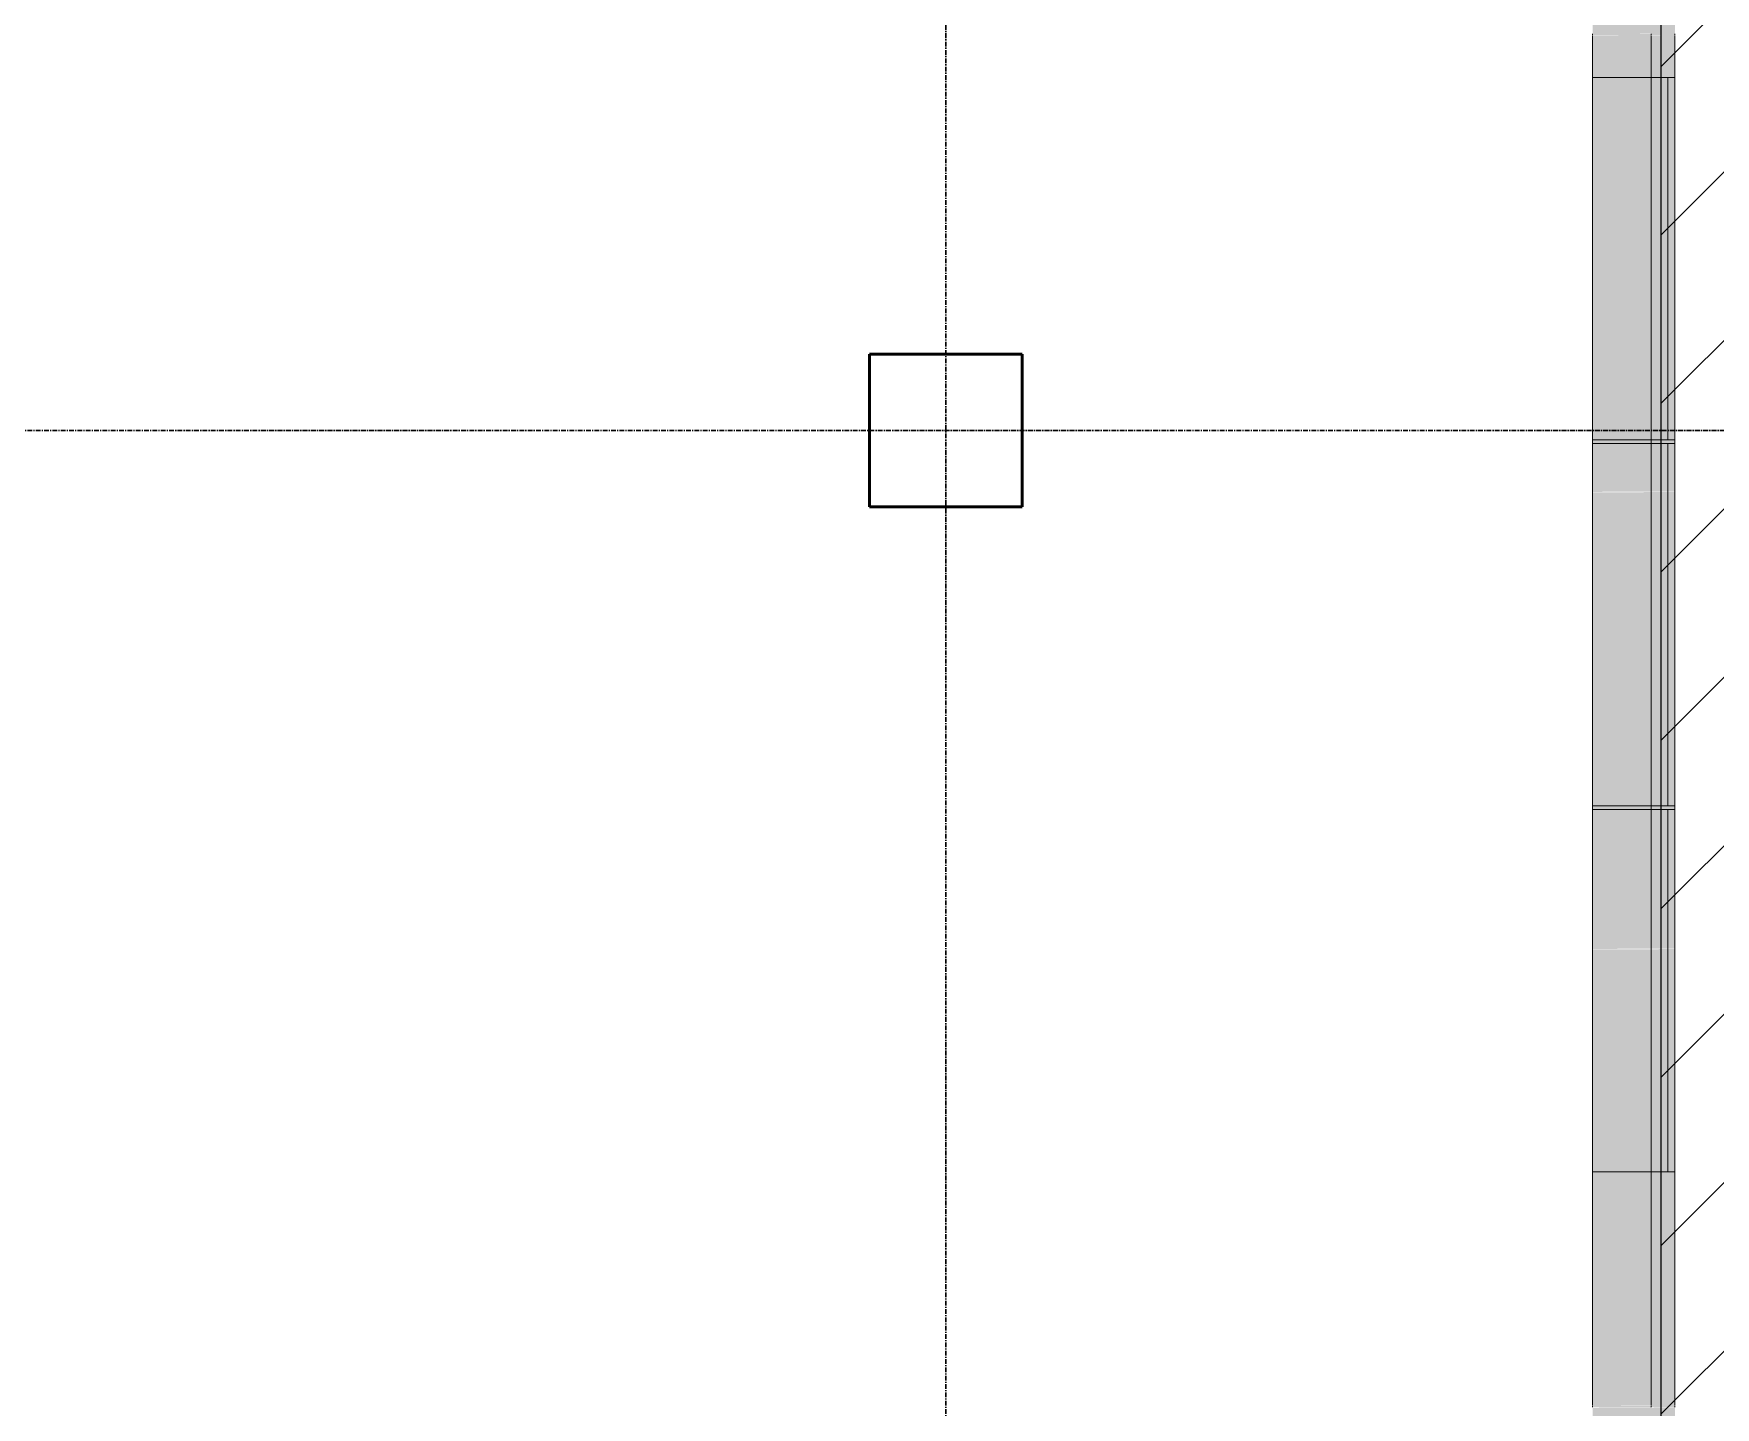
# Model space of a CAD drawing. Header units: inches. Extents: x -4126 to -1814, y 9773 to 12338.
# Drawn here: x -2269.1 to -2092.6, y 10064.7 to 10208.8 of the extents above; entities that cross this region are included whole.
import ezdxf

# ---------------------------------------------------------------- set-up
doc = ezdxf.new("R2010")
doc.units = ezdxf.units.IN
doc.header["$MEASUREMENT"] = 0
doc.linetypes.add('Grid Line 1_2_', pattern=[0.875, 0.5, -0.125, 0.125, -0.125])
for name, color, linetype, lineweight in [('A-WALL', 113, 'Continuous', 13), ('S-COLS', 52, 'Continuous', 9), ('S-GRID', 1, 'Continuous', 9)]:
    doc.layers.add(name, color=color, linetype=linetype, lineweight=lineweight)
doc.layers.add('LOAD_HATCH', color=8, linetype='Continuous')

# ---------------------------------------------------------------- blocks, each defined once
blk = doc.blocks.new('CTR - 1st Phase - Shell_rvt-1-FRAMING PLAN - 1ST FLOOR')
at = {"layer": 'A-WALL', "lineweight": 5, "transparency": 33554585}
h = blk.add_hatch(color=13, dxfattribs=at)
h.paths.add_polyline_path([(-2099.32, 10018.05), (-2099.32, 10063.45), (-2105.45, 10063.45), (-2105.45, 10018.05)], flags=0)
h.paths.add_polyline_path([(-2105.45, 10063.84), (-2099.32, 10063.84), (-2099.32, 10064.27), (-2105.45, 10064.27)], flags=0)
h.paths.add_polyline_path([(-2105.45, 10065.22), (-2099.32, 10065.22), (-2099.32, 10065.65), (-2105.45, 10065.65)], flags=0)
h.paths.add_polyline_path([(-2105.45, 10066.05), (-2099.32, 10066.05), (-2099.32, 10089.39), (-2105.45, 10089.39)], flags=0)
h.paths.add_polyline_path([(-2105.45, 10127.41), (-2099.32, 10127.41), (-2099.32, 10127.79), (-2105.45, 10127.79)], flags=0)
h.paths.add_polyline_path([(-2105.45, 10165.81), (-2099.32, 10165.81), (-2099.32, 10166.19), (-2105.45, 10166.19)], flags=0)
h.paths.add_polyline_path([(-2099.32, 10204.21), (-2099.32, 10207.45), (-2105.45, 10207.45), (-2105.45, 10204.21)], flags=0)
h.paths.add_polyline_path([(-2105.45, 10207.84), (-2099.32, 10207.84), (-2099.32, 10208.27), (-2105.45, 10208.27)], flags=0)
h.paths.add_polyline_path([(-2105.45, 10209.22), (-2099.32, 10209.22), (-2099.32, 10209.65), (-2105.45, 10209.65)], flags=0)
h.paths.add_polyline_path([(-2105.45, 10210.05), (-2099.32, 10210.05), (-2099.32, 10255.45), (-2105.45, 10255.45), (-2105.45, 10222.87)], flags=0)
h.paths.add_polyline_path([(-2105.45, 10255.84), (-2099.32, 10255.84), (-2099.32, 10256.27), (-2105.45, 10256.27)], flags=0)
h.paths.add_polyline_path([(-2099.32, 10257.22), (-2099.32, 10257.65), (-2105.45, 10257.65), (-2105.45, 10257.22)], flags=0)
h.paths.add_polyline_path([(-2105.45, 10258.05), (-2099.32, 10258.05), (-2099.32, 10261.71), (-2105.45, 10261.71)], flags=0)
h.paths.add_polyline_path([(-2099.32, 10289.59), (-2099.32, 10303.45), (-2105.45, 10303.45), (-2105.45, 10289.59)], flags=0)
h.paths.add_polyline_path([(-2105.45, 10303.84), (-2099.32, 10303.84), (-2099.32, 10304.27), (-2105.45, 10304.27)], flags=0)
h.paths.add_polyline_path([(-2105.45, 10305.22), (-2099.32, 10305.22), (-2099.32, 10305.65), (-2105.45, 10305.65)], flags=0)
h.paths.add_polyline_path([(-2105.45, 10306.05), (-2099.32, 10306.05), (-2099.32, 10319.79), (-2105.45, 10319.79)], flags=0)
h.paths.add_polyline_path([(-2105.45, 10357.81), (-2099.32, 10357.81), (-2099.32, 10358.19), (-2105.45, 10358.19)], flags=0)
h.paths.add_polyline_path([(-2105.45, 10396.21), (-2099.32, 10396.21), (-2099.32, 10399.45), (-2105.45, 10399.45)], flags=0)
h.paths.add_polyline_path([(-2099.32, 10399.84), (-2099.32, 10400.27), (-2105.45, 10400.27), (-2105.45, 10399.84)], flags=0)
h.paths.add_polyline_path([(-2105.45, 10401.22), (-2099.32, 10401.22), (-2099.32, 10401.65), (-2105.45, 10401.65)], flags=0)
h.paths.add_polyline_path([(-2099.32, 10402.05), (-2099.32, 10447.45), (-2105.45, 10447.45), (-2105.45, 10402.05)], flags=0)
h.paths.add_polyline_path([(-2099.32, 10447.84), (-2099.32, 10448.27), (-2105.45, 10448.27), (-2105.45, 10447.84)], flags=0)
h.paths.add_polyline_path([(-2099.32, 10449.22), (-2099.32, 10449.65), (-2105.45, 10449.65), (-2105.45, 10449.22)], flags=0)
h.paths.add_polyline_path([(-2105.45, 10450.05), (-2099.32, 10450.05), (-2099.32, 10473.39), (-2105.45, 10473.39), (-2105.45, 10467.19)], flags=0)
h.paths.add_polyline_path([(-2099.32, 10511.41), (-2099.32, 10542.99), (-2105.45, 10542.99), (-2105.45, 10511.41)], flags=0)
h.paths.add_polyline_path([(-2099.32, 10570.86), (-2099.32, 10591.45), (-2105.45, 10591.45), (-2105.45, 10570.86)], flags=0)
h.paths.add_polyline_path([(-2099.32, 10591.84), (-2099.32, 10592.27), (-2105.45, 10592.27), (-2105.45, 10591.84)], flags=0)
h.paths.add_polyline_path([(-2099.32, 10593.22), (-2099.32, 10593.65), (-2105.45, 10593.65), (-2105.45, 10593.22)], flags=0)
h.paths.add_polyline_path([(-2105.45, 10594.05), (-2099.32, 10594.05), (-2099.32, 10626.99), (-2105.45, 10626.99)], flags=0)
h.paths.add_polyline_path([(-2105.45, 10665.01), (-2099.32, 10665.01), (-2099.32, 10665.39), (-2105.45, 10665.39)], flags=0)
h.paths.add_polyline_path([(-2105.45, 10703.41), (-2099.32, 10703.41), (-2099.32, 10735.45), (-2105.45, 10735.45)], flags=0)
h.paths.add_polyline_path([(-2105.45, 10735.84), (-2099.32, 10735.84), (-2099.32, 10736.27), (-2105.45, 10736.27)], flags=0)
h.paths.add_polyline_path([(-2105.45, 10737.22), (-2099.32, 10737.22), (-2099.32, 10737.65), (-2105.45, 10737.65)], flags=0)
h.paths.add_polyline_path([(-2099.32, 10738.05), (-2099.32, 10742.19), (-2105.45, 10742.19), (-2105.45, 10738.05)], flags=0)
h.paths.add_polyline_path([(-2105.45, 10780.21), (-2099.32, 10780.21), (-2099.32, 10783.45), (-2105.45, 10783.45)], flags=0)
h.paths.add_polyline_path([(-2099.32, 10783.84), (-2099.32, 10784.27), (-2105.45, 10784.27), (-2105.45, 10783.84)], flags=0)
h.paths.add_polyline_path([(-2105.45, 10785.22), (-2099.32, 10785.22), (-2099.32, 10785.65), (-2105.45, 10785.65)], flags=0)
h.paths.add_polyline_path([(-2105.45, 10786.05), (-2099.32, 10786.05), (-2099.32, 10813.86), (-2105.45, 10813.86)], flags=0)
h = blk.add_hatch(color=13, dxfattribs=at)
h.paths.add_polyline_path([(-2099.32, 10018.05), (-2096.82, 10018.05), (-2096.82, 10063.45), (-2099.32, 10063.45), (-2099.32, 10047.19)], flags=0)
h.paths.add_polyline_path([(-2099.32, 10063.84), (-2096.82, 10063.84), (-2096.82, 10064.27), (-2099.32, 10064.27)], flags=0)
h.paths.add_polyline_path([(-2096.82, 10065.22), (-2096.82, 10065.65), (-2099.32, 10065.65), (-2099.32, 10065.22)], flags=0)
h.paths.add_polyline_path([(-2096.82, 10066.05), (-2096.82, 10089.39), (-2099.32, 10089.39), (-2099.32, 10066.05)], flags=0)
h.paths.add_polyline_path([(-2099.32, 10127.41), (-2096.82, 10127.41), (-2096.82, 10127.79), (-2099.32, 10127.79)], flags=0)
h.paths.add_polyline_path([(-2099.32, 10165.81), (-2096.82, 10165.81), (-2096.82, 10166.19), (-2099.32, 10166.19)], flags=0)
h.paths.add_polyline_path([(-2099.32, 10204.21), (-2096.82, 10204.21), (-2096.82, 10207.45), (-2099.32, 10207.45)], flags=0)
h.paths.add_polyline_path([(-2099.32, 10207.84), (-2096.82, 10207.84), (-2096.82, 10208.27), (-2099.32, 10208.27)], flags=0)
h.paths.add_polyline_path([(-2099.32, 10209.22), (-2096.82, 10209.22), (-2096.82, 10209.65), (-2099.32, 10209.65)], flags=0)
h.paths.add_polyline_path([(-2099.32, 10210.05), (-2096.82, 10210.05), (-2096.82, 10255.45), (-2099.32, 10255.45), (-2099.32, 10222.87)], flags=0)
h.paths.add_polyline_path([(-2099.32, 10255.84), (-2096.82, 10255.84), (-2096.82, 10256.27), (-2099.32, 10256.27)], flags=0)
h.paths.add_polyline_path([(-2099.32, 10257.22), (-2096.82, 10257.22), (-2096.82, 10257.65), (-2099.32, 10257.65)], flags=0)
h.paths.add_polyline_path([(-2096.82, 10258.05), (-2096.82, 10303.45), (-2099.32, 10303.45), (-2099.32, 10289.59), (-2098.32, 10289.59), (-2098.32, 10261.71), (-2099.32, 10261.71), (-2099.32, 10258.05), (-2098.32, 10258.05)], flags=0)
h.paths.add_polyline_path([(-2099.32, 10303.84), (-2096.82, 10303.84), (-2096.82, 10304.27), (-2099.32, 10304.27)], flags=0)
h.paths.add_polyline_path([(-2099.32, 10305.22), (-2096.82, 10305.22), (-2096.82, 10305.65), (-2099.32, 10305.65)], flags=0)
h.paths.add_polyline_path([(-2096.82, 10306.05), (-2096.82, 10319.79), (-2099.32, 10319.79), (-2099.32, 10306.05)], flags=0)
h.paths.add_polyline_path([(-2099.32, 10357.81), (-2096.82, 10357.81), (-2096.82, 10358.19), (-2099.32, 10358.19)], flags=0)
h.paths.add_polyline_path([(-2099.32, 10396.21), (-2096.82, 10396.21), (-2096.82, 10399.45), (-2099.32, 10399.45)], flags=0)
h.paths.add_polyline_path([(-2099.32, 10399.84), (-2096.82, 10399.84), (-2096.82, 10400.27), (-2099.32, 10400.27)], flags=0)
h.paths.add_polyline_path([(-2099.32, 10401.22), (-2096.82, 10401.22), (-2096.82, 10401.65), (-2099.32, 10401.65)], flags=0)
h.paths.add_polyline_path([(-2096.82, 10402.05), (-2096.82, 10447.45), (-2099.32, 10447.45), (-2099.32, 10402.05)], flags=0)
h.paths.add_polyline_path([(-2099.32, 10447.84), (-2096.82, 10447.84), (-2096.82, 10448.27), (-2099.32, 10448.27)], flags=0)
h.paths.add_polyline_path([(-2096.82, 10449.22), (-2096.82, 10449.65), (-2099.32, 10449.65), (-2099.32, 10449.22)], flags=0)
h.paths.add_polyline_path([(-2099.32, 10450.05), (-2096.82, 10450.05), (-2096.82, 10473.39), (-2099.32, 10473.39), (-2099.32, 10467.19)], flags=0)
h.paths.add_polyline_path([(-2098.32, 10511.41), (-2096.82, 10511.41), (-2096.82, 10543.45), (-2098.32, 10543.45), (-2098.32, 10542.99), (-2099.32, 10542.99), (-2099.32, 10511.41)], flags=0)
h.paths.add_polyline_path([(-2096.82, 10543.84), (-2096.82, 10544.27), (-2098.32, 10544.27), (-2098.32, 10543.84)], flags=0)
h.paths.add_polyline_path([(-2098.32, 10545.22), (-2096.82, 10545.22), (-2096.82, 10545.65), (-2098.32, 10545.65)], flags=0)
h.paths.add_polyline_path([(-2098.32, 10546.05), (-2096.82, 10546.05), (-2096.82, 10591.45), (-2099.32, 10591.45), (-2099.32, 10570.86), (-2098.32, 10570.86), (-2098.32, 10567.32)], flags=0)
h.paths.add_polyline_path([(-2096.82, 10591.84), (-2096.82, 10592.27), (-2099.32, 10592.27), (-2099.32, 10591.84), (-2098.32, 10591.84)], flags=0)
h.paths.add_polyline_path([(-2099.32, 10593.22), (-2096.82, 10593.22), (-2096.82, 10593.65), (-2099.32, 10593.65)], flags=0)
h.paths.add_polyline_path([(-2099.32, 10594.05), (-2096.82, 10594.05), (-2096.82, 10626.99), (-2099.32, 10626.99)], flags=0)
h.paths.add_polyline_path([(-2096.82, 10665.01), (-2096.82, 10665.39), (-2099.32, 10665.39), (-2099.32, 10665.01)], flags=0)
h.paths.add_polyline_path([(-2099.32, 10703.41), (-2096.82, 10703.41), (-2096.82, 10735.45), (-2099.32, 10735.45)], flags=0)
h.paths.add_polyline_path([(-2099.32, 10735.84), (-2096.82, 10735.84), (-2096.82, 10736.27), (-2099.32, 10736.27)], flags=0)
h.paths.add_polyline_path([(-2099.32, 10737.22), (-2096.82, 10737.22), (-2096.82, 10737.65), (-2099.32, 10737.65)], flags=0)
h.paths.add_polyline_path([(-2096.82, 10738.05), (-2096.82, 10742.19), (-2099.32, 10742.19), (-2099.32, 10738.05)], flags=0)
h.paths.add_polyline_path([(-2099.32, 10780.21), (-2096.82, 10780.21), (-2096.82, 10783.45), (-2099.32, 10783.45)], flags=0)
h.paths.add_polyline_path([(-2099.32, 10783.84), (-2096.82, 10783.84), (-2096.82, 10784.27), (-2099.32, 10784.27)], flags=0)
h.paths.add_polyline_path([(-2099.32, 10785.22), (-2096.82, 10785.22), (-2096.82, 10785.65), (-2099.32, 10785.65)], flags=0)
h.paths.add_polyline_path([(-2099.32, 10786.05), (-2096.82, 10786.05), (-2096.82, 10813.86), (-2099.32, 10813.86), (-2099.32, 10813.68)], flags=0)
h = blk.add_hatch(color=13, dxfattribs=at)
h.paths.add_polyline_path([(-2099.32, 10017.71), (-2099.32, 10018.05), (-2105.45, 10018.05), (-2105.45, 10017.71)], flags=0)
h.paths.add_polyline_path([(-2105.45, 10063.45), (-2099.32, 10063.45), (-2099.32, 10063.84), (-2105.45, 10063.84)], flags=0)
h.paths.add_polyline_path([(-2105.45, 10065.65), (-2099.32, 10065.65), (-2099.32, 10066.05), (-2105.45, 10066.05)], flags=0)
h.paths.add_polyline_path([(-2105.45, 10207.45), (-2099.32, 10207.45), (-2099.32, 10207.84), (-2105.45, 10207.84)], flags=0)
h.paths.add_polyline_path([(-2099.32, 10209.65), (-2099.32, 10210.05), (-2105.45, 10210.05), (-2105.45, 10209.65)], flags=0)
h.paths.add_polyline_path([(-2105.45, 10255.45), (-2099.32, 10255.45), (-2099.32, 10255.84), (-2105.45, 10255.84)], flags=0)
h.paths.add_polyline_path([(-2099.32, 10257.65), (-2099.32, 10258.05), (-2105.45, 10258.05), (-2105.45, 10257.65)], flags=0)
h.paths.add_polyline_path([(-2099.32, 10303.45), (-2099.32, 10303.84), (-2105.45, 10303.84), (-2105.45, 10303.45)], flags=0)
h.paths.add_polyline_path([(-2105.45, 10305.65), (-2099.32, 10305.65), (-2099.32, 10306.05), (-2105.45, 10306.05)], flags=0)
h.paths.add_polyline_path([(-2105.45, 10399.45), (-2099.32, 10399.45), (-2099.32, 10399.84), (-2105.45, 10399.84)], flags=0)
h.paths.add_polyline_path([(-2105.45, 10401.65), (-2099.32, 10401.65), (-2099.32, 10402.05), (-2105.45, 10402.05)], flags=0)
h.paths.add_polyline_path([(-2099.32, 10447.45), (-2099.32, 10447.84), (-2105.45, 10447.84), (-2105.45, 10447.45)], flags=0)
h.paths.add_polyline_path([(-2099.32, 10449.65), (-2099.32, 10450.05), (-2105.45, 10450.05), (-2105.45, 10449.65)], flags=0)
h.paths.add_polyline_path([(-2099.32, 10591.45), (-2099.32, 10591.84), (-2105.45, 10591.84), (-2105.45, 10591.45)], flags=0)
h.paths.add_polyline_path([(-2105.45, 10593.65), (-2099.32, 10593.65), (-2099.32, 10594.05), (-2105.45, 10594.05)], flags=0)
h.paths.add_polyline_path([(-2099.32, 10735.45), (-2099.32, 10735.84), (-2105.45, 10735.84), (-2105.45, 10735.45)], flags=0)
h.paths.add_polyline_path([(-2099.32, 10737.65), (-2099.32, 10738.05), (-2105.45, 10738.05), (-2105.45, 10737.65)], flags=0)
h.paths.add_polyline_path([(-2099.32, 10783.45), (-2099.32, 10783.84), (-2105.45, 10783.84), (-2105.45, 10783.45)], flags=0)
h.paths.add_polyline_path([(-2099.32, 10785.65), (-2099.32, 10786.05), (-2105.45, 10786.05), (-2105.45, 10785.65)], flags=0)
h = blk.add_hatch(color=13, dxfattribs=at)
h.paths.add_polyline_path([(-2099.32, 10017.71), (-2096.82, 10017.71), (-2096.82, 10018.05), (-2099.32, 10018.05)], flags=0)
h.paths.add_polyline_path([(-2099.32, 10063.45), (-2096.82, 10063.45), (-2096.82, 10063.84), (-2099.32, 10063.84)], flags=0)
h.paths.add_polyline_path([(-2099.32, 10065.65), (-2096.82, 10065.65), (-2096.82, 10066.05), (-2099.32, 10066.05)], flags=0)
h.paths.add_polyline_path([(-2096.82, 10207.45), (-2096.82, 10207.84), (-2099.32, 10207.84), (-2099.32, 10207.45)], flags=0)
h.paths.add_polyline_path([(-2099.32, 10209.65), (-2096.82, 10209.65), (-2096.82, 10210.05), (-2099.32, 10210.05)], flags=0)
h.paths.add_polyline_path([(-2096.82, 10255.45), (-2096.82, 10255.84), (-2099.32, 10255.84), (-2099.32, 10255.45)], flags=0)
h.paths.add_polyline_path([(-2099.32, 10257.65), (-2096.82, 10257.65), (-2096.82, 10258.05), (-2099.32, 10258.05)], flags=0)
h.paths.add_polyline_path([(-2096.82, 10303.45), (-2096.82, 10303.84), (-2099.32, 10303.84), (-2099.32, 10303.45), (-2098.32, 10303.45)], flags=0)
h.paths.add_polyline_path([(-2096.82, 10305.65), (-2096.82, 10306.05), (-2099.32, 10306.05), (-2099.32, 10305.65)], flags=0)
h.paths.add_polyline_path([(-2096.82, 10399.45), (-2096.82, 10399.84), (-2099.32, 10399.84), (-2099.32, 10399.45)], flags=0)
h.paths.add_polyline_path([(-2099.32, 10401.65), (-2096.82, 10401.65), (-2096.82, 10402.05), (-2099.32, 10402.05)], flags=0)
h.paths.add_polyline_path([(-2099.32, 10447.45), (-2096.82, 10447.45), (-2096.82, 10447.84), (-2099.32, 10447.84)], flags=0)
h.paths.add_polyline_path([(-2099.32, 10449.65), (-2096.82, 10449.65), (-2096.82, 10450.05), (-2099.32, 10450.05)], flags=0)
h.paths.add_polyline_path([(-2096.82, 10543.45), (-2096.82, 10543.84), (-2098.32, 10543.84), (-2098.32, 10543.45)], flags=0)
h.paths.add_polyline_path([(-2098.32, 10545.65), (-2096.82, 10545.65), (-2096.82, 10546.05), (-2098.32, 10546.05)], flags=0)
h.paths.add_polyline_path([(-2099.32, 10591.45), (-2096.82, 10591.45), (-2096.82, 10591.84), (-2099.32, 10591.84)], flags=0)
h.paths.add_polyline_path([(-2099.32, 10593.65), (-2096.82, 10593.65), (-2096.82, 10594.05), (-2099.32, 10594.05)], flags=0)
h.paths.add_polyline_path([(-2096.82, 10735.45), (-2096.82, 10735.84), (-2099.32, 10735.84), (-2099.32, 10735.45)], flags=0)
h.paths.add_polyline_path([(-2099.32, 10737.65), (-2096.82, 10737.65), (-2096.82, 10738.05), (-2099.32, 10738.05)], flags=0)
h.paths.add_polyline_path([(-2096.82, 10783.45), (-2096.82, 10783.84), (-2099.32, 10783.84), (-2099.32, 10783.45)], flags=0)
h.paths.add_polyline_path([(-2096.82, 10785.65), (-2096.82, 10786.05), (-2099.32, 10786.05), (-2099.32, 10785.65)], flags=0)
h = blk.add_hatch(color=13, dxfattribs=at)
h.paths.add_polyline_path([(-2099.32, 10064.27), (-2099.32, 10064.69), (-2105.45, 10064.65), (-2105.45, 10064.27)], flags=0)
h.paths.add_polyline_path([(-2105.45, 10064.81), (-2099.32, 10064.85), (-2099.32, 10065.22), (-2105.45, 10065.22), (-2105.45, 10064.85)], flags=0)
h.paths.add_polyline_path([(-2105.45, 10208.27), (-2099.32, 10208.27), (-2099.32, 10208.69), (-2105.45, 10208.65)], flags=0)
h.paths.add_polyline_path([(-2105.45, 10208.81), (-2099.32, 10208.85), (-2099.32, 10209.22), (-2105.45, 10209.22), (-2105.45, 10208.85)], flags=0)
h.paths.add_polyline_path([(-2099.32, 10256.27), (-2099.32, 10256.69), (-2105.45, 10256.65), (-2105.45, 10256.27)], flags=0)
h.paths.add_polyline_path([(-2099.32, 10256.81), (-2099.32, 10257.22), (-2105.45, 10257.22), (-2105.45, 10256.81)], flags=0)
h.paths.add_polyline_path([(-2105.45, 10304.27), (-2099.32, 10304.27), (-2099.32, 10304.69), (-2105.45, 10304.65)], flags=0)
h.paths.add_polyline_path([(-2099.32, 10304.81), (-2099.32, 10305.22), (-2105.45, 10305.22), (-2105.45, 10304.81)], flags=0)
h.paths.add_polyline_path([(-2105.45, 10400.27), (-2099.32, 10400.27), (-2099.32, 10400.69), (-2105.45, 10400.65)], flags=0)
h.paths.add_polyline_path([(-2105.45, 10400.81), (-2099.32, 10400.85), (-2099.32, 10401.22), (-2105.45, 10401.22), (-2105.45, 10400.85)], flags=0)
h.paths.add_polyline_path([(-2099.32, 10448.27), (-2099.32, 10448.69), (-2105.45, 10448.65), (-2105.45, 10448.27)], flags=0)
h.paths.add_polyline_path([(-2105.45, 10448.81), (-2099.32, 10448.85), (-2099.32, 10449.22), (-2105.45, 10449.22), (-2105.45, 10448.85)], flags=0)
h.paths.add_polyline_path([(-2099.32, 10592.27), (-2099.32, 10592.69), (-2105.45, 10592.65), (-2105.45, 10592.27)], flags=0)
h.paths.add_polyline_path([(-2099.32, 10592.81), (-2099.32, 10593.22), (-2105.45, 10593.22), (-2105.45, 10592.81)], flags=0)
h.paths.add_polyline_path([(-2099.32, 10736.27), (-2099.32, 10736.69), (-2105.45, 10736.65), (-2105.45, 10736.27)], flags=0)
h.paths.add_polyline_path([(-2099.32, 10736.81), (-2099.32, 10737.22), (-2105.45, 10737.22), (-2105.45, 10736.81)], flags=0)
h.paths.add_polyline_path([(-2099.32, 10784.27), (-2099.32, 10784.69), (-2105.45, 10784.65), (-2105.45, 10784.27)], flags=0)
h.paths.add_polyline_path([(-2105.45, 10784.81), (-2099.32, 10784.85), (-2099.32, 10785.22), (-2105.45, 10785.22), (-2105.45, 10784.85)], flags=0)
h = blk.add_hatch(color=13, dxfattribs=at)
h.paths.add_polyline_path([(-2099.32, 10064.69), (-2099.32, 10064.81), (-2105.45, 10064.81), (-2105.45, 10064.69)], flags=0)
h.paths.add_polyline_path([(-2105.45, 10208.69), (-2099.32, 10208.69), (-2099.32, 10208.81), (-2105.45, 10208.81)], flags=0)
h.paths.add_polyline_path([(-2105.45, 10256.69), (-2099.32, 10256.69), (-2099.32, 10256.81), (-2105.45, 10256.81)], flags=0)
h.paths.add_polyline_path([(-2105.45, 10304.69), (-2099.32, 10304.69), (-2099.32, 10304.81), (-2105.45, 10304.81)], flags=0)
h.paths.add_polyline_path([(-2099.32, 10400.69), (-2099.32, 10400.81), (-2105.45, 10400.81), (-2105.45, 10400.69)], flags=0)
h.paths.add_polyline_path([(-2105.45, 10448.69), (-2099.32, 10448.69), (-2099.32, 10448.81), (-2105.45, 10448.81)], flags=0)
h.paths.add_polyline_path([(-2105.45, 10592.69), (-2099.32, 10592.69), (-2099.32, 10592.81), (-2105.45, 10592.81)], flags=0)
h.paths.add_polyline_path([(-2105.45, 10736.69), (-2099.32, 10736.69), (-2099.32, 10736.81), (-2105.45, 10736.81)], flags=0)
h.paths.add_polyline_path([(-2105.45, 10784.69), (-2099.32, 10784.69), (-2099.32, 10784.81), (-2105.45, 10784.81)], flags=0)
h = blk.add_hatch(color=13, dxfattribs=at)
h.paths.add_polyline_path([(-2099.32, 10064.27), (-2096.82, 10064.27), (-2096.82, 10064.69), (-2099.32, 10064.65)], flags=0)
h.paths.add_polyline_path([(-2096.82, 10064.81), (-2096.82, 10065.22), (-2099.32, 10065.22), (-2099.32, 10064.81)], flags=0)
h.paths.add_polyline_path([(-2096.82, 10208.27), (-2096.82, 10208.69), (-2099.32, 10208.65), (-2099.32, 10208.27)], flags=0)
h.paths.add_polyline_path([(-2096.82, 10208.81), (-2096.82, 10209.22), (-2099.32, 10209.22), (-2099.32, 10208.81)], flags=0)
h.paths.add_polyline_path([(-2096.82, 10256.27), (-2096.82, 10256.69), (-2099.32, 10256.65), (-2099.32, 10256.27)], flags=0)
h.paths.add_polyline_path([(-2099.32, 10256.81), (-2096.82, 10256.85), (-2096.82, 10257.22), (-2099.32, 10257.22), (-2099.32, 10256.85)], flags=0)
h.paths.add_polyline_path([(-2096.82, 10304.27), (-2096.82, 10304.69), (-2099.32, 10304.65), (-2099.32, 10304.27)], flags=0)
h.paths.add_polyline_path([(-2099.32, 10304.81), (-2096.82, 10304.85), (-2096.82, 10305.22), (-2099.32, 10305.22), (-2099.32, 10304.85)], flags=0)
h.paths.add_polyline_path([(-2099.32, 10400.27), (-2096.82, 10400.27), (-2096.82, 10400.69), (-2099.32, 10400.65)], flags=0)
h.paths.add_polyline_path([(-2099.32, 10400.81), (-2096.82, 10400.85), (-2096.82, 10401.22), (-2099.32, 10401.22), (-2099.32, 10400.85)], flags=0)
h.paths.add_polyline_path([(-2099.32, 10448.27), (-2096.82, 10448.27), (-2096.82, 10448.69), (-2099.32, 10448.65)], flags=0)
h.paths.add_polyline_path([(-2096.82, 10448.81), (-2096.82, 10449.22), (-2099.32, 10449.22), (-2099.32, 10448.81)], flags=0)
h.paths.add_polyline_path([(-2096.82, 10544.27), (-2096.82, 10544.69), (-2098.32, 10544.65), (-2098.32, 10544.27)], flags=0)
h.paths.add_polyline_path([(-2098.32, 10544.81), (-2096.82, 10544.85), (-2096.82, 10545.22), (-2098.32, 10545.22), (-2098.32, 10544.85)], flags=0)
h.paths.add_polyline_path([(-2096.82, 10592.27), (-2096.82, 10592.69), (-2099.32, 10592.65), (-2099.32, 10592.27)], flags=0)
h.paths.add_polyline_path([(-2099.32, 10592.81), (-2096.82, 10592.85), (-2096.82, 10593.22), (-2099.32, 10593.22), (-2099.32, 10592.85)], flags=0)
h.paths.add_polyline_path([(-2096.82, 10736.27), (-2096.82, 10736.69), (-2099.32, 10736.65), (-2099.32, 10736.27)], flags=0)
h.paths.add_polyline_path([(-2096.82, 10736.81), (-2096.82, 10737.22), (-2099.32, 10737.22), (-2099.32, 10736.81)], flags=0)
h.paths.add_polyline_path([(-2096.82, 10784.27), (-2096.82, 10784.69), (-2099.32, 10784.65), (-2099.32, 10784.27)], flags=0)
h.paths.add_polyline_path([(-2096.82, 10784.81), (-2096.82, 10785.22), (-2099.32, 10785.22), (-2099.32, 10784.81)], flags=0)
h = blk.add_hatch(color=13, dxfattribs=at)
h.paths.add_polyline_path([(-2096.82, 10064.69), (-2096.82, 10064.81), (-2099.32, 10064.81), (-2099.32, 10064.69)], flags=0)
h.paths.add_polyline_path([(-2099.32, 10208.69), (-2096.82, 10208.69), (-2096.82, 10208.81), (-2099.32, 10208.81)], flags=0)
h.paths.add_polyline_path([(-2099.32, 10256.69), (-2096.82, 10256.69), (-2096.82, 10256.81), (-2099.32, 10256.81)], flags=0)
h.paths.add_polyline_path([(-2099.32, 10304.69), (-2096.82, 10304.69), (-2096.82, 10304.81), (-2099.32, 10304.81)], flags=0)
h.paths.add_polyline_path([(-2096.82, 10400.69), (-2096.82, 10400.81), (-2099.32, 10400.81), (-2099.32, 10400.69)], flags=0)
h.paths.add_polyline_path([(-2096.82, 10448.69), (-2096.82, 10448.81), (-2099.32, 10448.81), (-2099.32, 10448.69)], flags=0)
h.paths.add_polyline_path([(-2096.82, 10544.69), (-2096.82, 10544.81), (-2098.32, 10544.81), (-2098.32, 10544.69)], flags=0)
h.paths.add_polyline_path([(-2099.32, 10592.69), (-2096.82, 10592.69), (-2096.82, 10592.81), (-2099.32, 10592.81)], flags=0)
h.paths.add_polyline_path([(-2099.32, 10736.69), (-2096.82, 10736.69), (-2096.82, 10736.81), (-2099.32, 10736.81)], flags=0)
h.paths.add_polyline_path([(-2099.32, 10784.69), (-2096.82, 10784.69), (-2096.82, 10784.81), (-2099.32, 10784.81)], flags=0)
for points in [[(-2099.32, 10166.19), (-2096.82, 10166.19), (-2096.82, 10204.21), (-2105.45, 10204.21), (-2105.45, 10166.19)], [(-2096.82, 10160.69), (-2096.82, 10160.81), (-2105.45, 10160.81), (-2105.45, 10160.69), (-2099.32, 10160.69)], [(-2096.82, 10112.69), (-2096.82, 10112.81), (-2105.45, 10112.81), (-2105.45, 10112.69), (-2099.32, 10112.69)]]:
    blk.add_hatch(color=13, dxfattribs=at).paths.add_polyline_path(points, flags=0)
h = blk.add_hatch(color=13, dxfattribs=at)
h.paths.add_polyline_path([(-2105.45, 10127.79), (-2096.82, 10127.79), (-2096.82, 10159.45), (-2105.45, 10159.45), (-2105.45, 10136.76)], flags=0)
h.paths.add_polyline_path([(-2096.82, 10159.84), (-2096.82, 10160.27), (-2105.45, 10160.27), (-2105.45, 10159.84), (-2099.32, 10159.84)], flags=0)
h.paths.add_polyline_path([(-2099.32, 10161.22), (-2096.82, 10161.22), (-2096.82, 10161.65), (-2105.45, 10161.65), (-2105.45, 10161.22)], flags=0)
h.paths.add_polyline_path([(-2099.32, 10162.05), (-2096.82, 10162.05), (-2096.82, 10165.81), (-2105.45, 10165.81), (-2105.45, 10162.05)], flags=0)
h = blk.add_hatch(color=13, dxfattribs=at)
h.paths.add_polyline_path([(-2099.32, 10159.45), (-2096.82, 10159.45), (-2096.82, 10159.84), (-2105.45, 10159.84), (-2105.45, 10159.45)], flags=0)
h.paths.add_polyline_path([(-2099.32, 10161.65), (-2096.82, 10161.65), (-2096.82, 10162.05), (-2105.45, 10162.05), (-2105.45, 10161.65)], flags=0)
h = blk.add_hatch(color=13, dxfattribs=at)
h.paths.add_polyline_path([(-2096.82, 10160.27), (-2096.82, 10160.69), (-2105.45, 10160.65), (-2105.45, 10160.27), (-2099.32, 10160.27)], flags=0)
h.paths.add_polyline_path([(-2105.45, 10160.81), (-2096.82, 10160.85), (-2096.82, 10161.22), (-2105.45, 10161.22), (-2105.45, 10160.85)], flags=0)
h = blk.add_hatch(color=13, dxfattribs=at)
h.paths.add_polyline_path([(-2099.32, 10089.39), (-2096.82, 10089.39), (-2096.82, 10111.45), (-2105.45, 10111.45), (-2105.45, 10089.39)], flags=0)
h.paths.add_polyline_path([(-2096.82, 10111.84), (-2096.82, 10112.27), (-2105.45, 10112.27), (-2105.45, 10111.84), (-2099.32, 10111.84)], flags=0)
h.paths.add_polyline_path([(-2096.82, 10113.22), (-2096.82, 10113.65), (-2105.45, 10113.65), (-2105.45, 10113.22), (-2099.32, 10113.22)], flags=0)
h.paths.add_polyline_path([(-2096.82, 10114.05), (-2096.82, 10127.41), (-2105.45, 10127.41), (-2105.45, 10114.05), (-2099.32, 10114.05)], flags=0)
h = blk.add_hatch(color=13, dxfattribs=at)
h.paths.add_polyline_path([(-2099.32, 10111.45), (-2096.82, 10111.45), (-2096.82, 10111.84), (-2105.45, 10111.84), (-2105.45, 10111.45)], flags=0)
h.paths.add_polyline_path([(-2105.45, 10113.65), (-2096.82, 10113.65), (-2096.82, 10114.05), (-2105.45, 10114.05)], flags=0)
h = blk.add_hatch(color=13, dxfattribs=at)
h.paths.add_polyline_path([(-2096.82, 10112.27), (-2096.82, 10112.69), (-2105.45, 10112.65), (-2105.45, 10112.27), (-2099.32, 10112.27)], flags=0)
h.paths.add_polyline_path([(-2105.45, 10112.81), (-2096.82, 10112.85), (-2096.82, 10113.22), (-2105.45, 10113.22), (-2105.45, 10112.85)], flags=0)
at = {"layer": 'A-WALL', "color": 33}
for p, q in [((-2105.45, 10208.69), (-2105.45, 10208.81)), ((-2105.45, 10207.84), (-2105.45, 10208.27)), ((-2099.32, 10208.81), (-2099.32, 10208.69)), ((-2099.32, 10208.27), (-2099.32, 10207.84)), ((-2096.82, 10208.81), (-2096.82, 10208.69)), ((-2096.82, 10208.27), (-2096.82, 10207.84)), ((-2105.45, 10204.21), (-2105.45, 10207.45)), ((-2099.32, 10207.45), (-2099.32, 10162.05)), ((-2096.82, 10207.45), (-2096.82, 10204.21)), ((-2105.45, 10204.21), (-2105.45, 10166.19)), ((-2105.45, 10166.19), (-2105.45, 10204.21)), ((-2105.45, 10204.21), (-2097.57, 10204.21)), ((-2096.82, 10204.21), (-2105.45, 10204.21)), ((-2097.57, 10204.21), (-2097.57, 10166.19)), ((-2097.57, 10166.19), (-2097.57, 10204.21)), ((-2096.82, 10204.21), (-2097.57, 10204.21)), ((-2096.82, 10166.19), (-2096.82, 10204.21)), ((-2096.82, 10204.21), (-2096.82, 10166.19)), ((-2105.45, 10165.81), (-2105.45, 10166.19)), ((-2105.45, 10166.19), (-2096.82, 10166.19)), ((-2097.57, 10166.19), (-2105.45, 10166.19)), ((-2105.45, 10165.81), (-2105.45, 10162.05)), ((-2105.45, 10162.05), (-2105.45, 10165.81)), ((-2105.45, 10165.81), (-2097.57, 10165.81)), ((-2096.82, 10165.81), (-2105.45, 10165.81)), ((-2096.82, 10166.19), (-2097.57, 10166.19)), ((-2097.57, 10165.81), (-2097.57, 10162.05)), ((-2097.57, 10162.05), (-2097.57, 10165.81)), ((-2096.82, 10165.81), (-2097.57, 10165.81)), ((-2096.82, 10166.19), (-2096.82, 10165.81)), ((-2096.82, 10162.05), (-2096.82, 10165.81)), ((-2096.82, 10165.81), (-2096.82, 10162.05)), ((-2105.45, 10161.65), (-2105.45, 10162.05)), ((-2105.45, 10161.65), (-2105.45, 10161.22)), ((-2105.45, 10161.22), (-2105.45, 10161.65)), ((-2105.45, 10160.85), (-2105.45, 10161.22)), ((-2105.45, 10160.81), (-2105.45, 10160.69)), ((-2105.45, 10160.69), (-2105.45, 10160.81)), ((-2105.45, 10160.27), (-2105.45, 10160.65)), ((-2099.32, 10161.65), (-2099.32, 10161.22)), ((-2099.32, 10160.81), (-2099.32, 10160.69)), ((-2097.57, 10161.65), (-2097.57, 10161.22)), ((-2097.57, 10161.22), (-2097.57, 10161.65)), ((-2097.57, 10160.81), (-2097.57, 10160.69)), ((-2097.57, 10160.69), (-2097.57, 10160.81)), ((-2096.82, 10162.05), (-2096.82, 10161.65)), ((-2096.82, 10161.22), (-2096.82, 10161.65)), ((-2096.82, 10161.65), (-2096.82, 10161.22)), ((-2096.82, 10161.22), (-2096.82, 10160.85)), ((-2096.82, 10160.69), (-2096.82, 10160.81)), ((-2096.82, 10160.81), (-2096.82, 10160.69)), ((-2096.82, 10160.65), (-2096.82, 10160.27)), ((-2105.45, 10160.27), (-2105.45, 10159.84)), ((-2105.45, 10159.84), (-2105.45, 10160.27)), ((-2105.45, 10159.45), (-2105.45, 10159.84)), ((-2105.45, 10159.45), (-2105.45, 10127.79)), ((-2105.45, 10127.79), (-2105.45, 10159.45)), ((-2099.32, 10160.27), (-2099.32, 10159.84)), ((-2099.32, 10159.45), (-2099.32, 10114.05)), ((-2097.57, 10160.27), (-2097.57, 10159.84)), ((-2097.57, 10159.84), (-2097.57, 10160.27)), ((-2097.57, 10159.45), (-2097.57, 10127.79)), ((-2097.57, 10127.79), (-2097.57, 10159.45)), ((-2096.82, 10159.84), (-2096.82, 10160.27)), ((-2096.82, 10160.27), (-2096.82, 10159.84)), ((-2096.82, 10159.84), (-2096.82, 10159.45)), ((-2096.82, 10127.79), (-2096.82, 10159.45)), ((-2096.82, 10159.45), (-2096.82, 10127.79)), ((-2105.45, 10127.41), (-2105.45, 10127.79)), ((-2105.45, 10127.79), (-2096.82, 10127.79)), ((-2097.57, 10127.79), (-2105.45, 10127.79)), ((-2105.45, 10127.41), (-2105.45, 10114.05)), ((-2105.45, 10114.05), (-2105.45, 10127.41)), ((-2105.45, 10127.41), (-2097.57, 10127.41)), ((-2096.82, 10127.41), (-2105.45, 10127.41)), ((-2096.82, 10127.79), (-2097.57, 10127.79)), ((-2097.57, 10127.41), (-2097.57, 10114.05)), ((-2097.57, 10114.05), (-2097.57, 10127.41)), ((-2096.82, 10127.41), (-2097.57, 10127.41)), ((-2096.82, 10127.79), (-2096.82, 10127.41)), ((-2096.82, 10114.05), (-2096.82, 10127.41)), ((-2096.82, 10127.41), (-2096.82, 10114.05)), ((-2105.45, 10113.65), (-2105.45, 10114.05)), ((-2105.45, 10113.65), (-2105.45, 10113.22)), ((-2105.45, 10113.22), (-2105.45, 10113.65)), ((-2105.45, 10112.85), (-2105.45, 10113.22)), ((-2099.32, 10113.65), (-2099.32, 10113.22)), ((-2097.57, 10113.65), (-2097.57, 10113.22)), ((-2097.57, 10113.22), (-2097.57, 10113.65)), ((-2096.82, 10114.05), (-2096.82, 10113.65)), ((-2096.82, 10113.22), (-2096.82, 10113.65)), ((-2096.82, 10113.65), (-2096.82, 10113.22)), ((-2096.82, 10113.22), (-2096.82, 10112.85)), ((-2105.45, 10112.81), (-2105.45, 10112.69)), ((-2105.45, 10112.69), (-2105.45, 10112.81)), ((-2105.45, 10112.27), (-2105.45, 10112.65)), ((-2105.45, 10112.27), (-2105.45, 10111.84)), ((-2105.45, 10111.84), (-2105.45, 10112.27)), ((-2105.45, 10111.45), (-2105.45, 10111.84)), ((-2105.45, 10111.45), (-2105.45, 10089.39)), ((-2105.45, 10089.39), (-2105.45, 10111.45)), ((-2099.32, 10112.81), (-2099.32, 10112.69)), ((-2099.32, 10112.27), (-2099.32, 10111.84)), ((-2099.32, 10111.45), (-2099.32, 10066.05)), ((-2097.57, 10112.81), (-2097.57, 10112.69)), ((-2097.57, 10112.69), (-2097.57, 10112.81)), ((-2097.57, 10112.27), (-2097.57, 10111.84)), ((-2097.57, 10111.84), (-2097.57, 10112.27)), ((-2097.57, 10111.45), (-2097.57, 10089.39)), ((-2097.57, 10089.39), (-2097.57, 10111.45)), ((-2096.82, 10112.69), (-2096.82, 10112.81)), ((-2096.82, 10112.81), (-2096.82, 10112.69)), ((-2096.82, 10112.65), (-2096.82, 10112.27)), ((-2096.82, 10111.84), (-2096.82, 10112.27)), ((-2096.82, 10112.27), (-2096.82, 10111.84)), ((-2096.82, 10111.84), (-2096.82, 10111.45)), ((-2096.82, 10089.39), (-2096.82, 10111.45)), ((-2096.82, 10111.45), (-2096.82, 10089.39)), ((-2105.45, 10066.05), (-2105.45, 10089.39)), ((-2105.45, 10089.39), (-2096.82, 10089.39)), ((-2097.57, 10089.39), (-2105.45, 10089.39)), ((-2096.82, 10089.39), (-2097.57, 10089.39)), ((-2096.82, 10089.39), (-2096.82, 10066.05)), ((-2105.45, 10065.22), (-2105.45, 10065.65)), ((-2099.32, 10065.65), (-2099.32, 10065.22)), ((-2096.82, 10065.65), (-2096.82, 10065.22)), ((-2105.45, 10064.69), (-2105.45, 10064.81)), ((-2099.32, 10064.81), (-2099.32, 10064.69)), ((-2096.82, 10064.81), (-2096.82, 10064.69))]:
    blk.add_line(p, q, dxfattribs=at)
at = {"layer": 'A-WALL', "color": 253}
for p, q in [((-2105.45, 10208.81), (-2105.45, 10208.69)), ((-2105.45, 10208.27), (-2105.45, 10208.65)), ((-2099.32, 10208.69), (-2099.32, 10208.81)), ((-2099.32, 10208.65), (-2099.32, 10208.27)), ((-2096.82, 10208.69), (-2096.82, 10208.81)), ((-2096.82, 10208.65), (-2096.82, 10208.27)), ((-2105.45, 10207.45), (-2105.45, 10207.84)), ((-2099.32, 10207.84), (-2099.32, 10207.45)), ((-2096.82, 10207.84), (-2096.82, 10207.45)), ((-2105.45, 10162.05), (-2105.45, 10161.65)), ((-2105.45, 10161.65), (-2105.45, 10162.05)), ((-2105.45, 10161.22), (-2105.45, 10160.85)), ((-2105.45, 10160.85), (-2105.45, 10161.22)), ((-2105.45, 10160.81), (-2105.45, 10160.69)), ((-2105.45, 10160.65), (-2105.45, 10160.27)), ((-2105.45, 10160.27), (-2105.45, 10160.65)), ((-2099.32, 10162.05), (-2099.32, 10161.65)), ((-2099.32, 10161.22), (-2099.32, 10160.85)), ((-2099.32, 10160.69), (-2099.32, 10160.81)), ((-2099.32, 10160.65), (-2099.32, 10160.27)), ((-2097.57, 10162.05), (-2097.57, 10161.65)), ((-2097.57, 10161.65), (-2097.57, 10162.05)), ((-2097.57, 10161.22), (-2097.57, 10160.85)), ((-2097.57, 10160.85), (-2097.57, 10161.22)), ((-2097.57, 10160.65), (-2097.57, 10160.27)), ((-2097.57, 10160.27), (-2097.57, 10160.65)), ((-2096.82, 10161.65), (-2096.82, 10162.05)), ((-2096.82, 10162.05), (-2096.82, 10161.65)), ((-2096.82, 10160.85), (-2096.82, 10161.22)), ((-2096.82, 10161.22), (-2096.82, 10160.85)), ((-2096.82, 10160.69), (-2096.82, 10160.81)), ((-2096.82, 10160.27), (-2096.82, 10160.65)), ((-2096.82, 10160.65), (-2096.82, 10160.27)), ((-2105.45, 10159.84), (-2105.45, 10159.45)), ((-2105.45, 10159.45), (-2105.45, 10159.84)), ((-2099.32, 10159.84), (-2099.32, 10159.45)), ((-2097.57, 10159.84), (-2097.57, 10159.45)), ((-2097.57, 10159.45), (-2097.57, 10159.84)), ((-2096.82, 10159.45), (-2096.82, 10159.84)), ((-2096.82, 10159.84), (-2096.82, 10159.45)), ((-2105.45, 10114.05), (-2105.45, 10113.65)), ((-2105.45, 10113.65), (-2105.45, 10114.05)), ((-2105.45, 10113.22), (-2105.45, 10112.85)), ((-2105.45, 10112.85), (-2105.45, 10113.22)), ((-2099.32, 10114.05), (-2099.32, 10113.65)), ((-2099.32, 10113.22), (-2099.32, 10112.85)), ((-2097.57, 10114.05), (-2097.57, 10113.65)), ((-2097.57, 10113.65), (-2097.57, 10114.05)), ((-2097.57, 10113.22), (-2097.57, 10112.85)), ((-2097.57, 10112.85), (-2097.57, 10113.22)), ((-2096.82, 10113.65), (-2096.82, 10114.05)), ((-2096.82, 10114.05), (-2096.82, 10113.65)), ((-2096.82, 10112.85), (-2096.82, 10113.22)), ((-2096.82, 10113.22), (-2096.82, 10112.85)), ((-2105.45, 10112.81), (-2105.45, 10112.69)), ((-2105.45, 10112.65), (-2105.45, 10112.27)), ((-2105.45, 10112.27), (-2105.45, 10112.65)), ((-2105.45, 10111.84), (-2105.45, 10111.45)), ((-2105.45, 10111.45), (-2105.45, 10111.84)), ((-2099.32, 10112.69), (-2099.32, 10112.81)), ((-2099.32, 10112.65), (-2099.32, 10112.27)), ((-2099.32, 10111.84), (-2099.32, 10111.45)), ((-2097.57, 10112.65), (-2097.57, 10112.27)), ((-2097.57, 10112.27), (-2097.57, 10112.65)), ((-2097.57, 10111.84), (-2097.57, 10111.45)), ((-2097.57, 10111.45), (-2097.57, 10111.84)), ((-2096.82, 10112.69), (-2096.82, 10112.81)), ((-2096.82, 10112.27), (-2096.82, 10112.65)), ((-2096.82, 10112.65), (-2096.82, 10112.27)), ((-2096.82, 10111.45), (-2096.82, 10111.84)), ((-2096.82, 10111.84), (-2096.82, 10111.45)), ((-2105.45, 10065.65), (-2105.45, 10066.05)), ((-2105.45, 10064.85), (-2105.45, 10065.22)), ((-2099.32, 10066.05), (-2099.32, 10065.65)), ((-2099.32, 10065.22), (-2099.32, 10064.85)), ((-2096.82, 10066.05), (-2096.82, 10065.65)), ((-2096.82, 10065.22), (-2096.82, 10064.85)), ((-2105.45, 10064.81), (-2105.45, 10064.69)), ((-2099.32, 10064.69), (-2099.32, 10064.81)), ((-2096.82, 10064.69), (-2096.82, 10064.81))]:
    blk.add_line(p, q, dxfattribs=at)
at = {"layer": 'A-WALL', "color": 9}
for p, q in [((-2105.45, 10208.65), (-2105.45, 10207.84)), ((-2099.32, 10207.84), (-2099.32, 10208.65)), ((-2096.82, 10207.84), (-2096.82, 10208.65)), ((-2105.45, 10207.84), (-2105.45, 10207.45)), ((-2105.45, 10207.45), (-2105.45, 10162.05)), ((-2099.32, 10207.45), (-2099.32, 10207.84)), ((-2099.32, 10162.05), (-2099.32, 10207.45)), ((-2096.82, 10207.45), (-2096.82, 10207.84)), ((-2096.82, 10162.05), (-2096.82, 10207.45)), ((-2105.45, 10162.05), (-2105.45, 10161.65)), ((-2105.45, 10161.65), (-2105.45, 10160.85)), ((-2105.45, 10160.65), (-2105.45, 10159.84)), ((-2099.32, 10161.65), (-2099.32, 10162.05)), ((-2099.32, 10160.85), (-2099.32, 10161.65)), ((-2099.32, 10159.84), (-2099.32, 10160.65)), ((-2096.82, 10161.65), (-2096.82, 10162.05)), ((-2096.82, 10160.85), (-2096.82, 10161.65)), ((-2096.82, 10159.84), (-2096.82, 10160.65)), ((-2105.45, 10159.84), (-2105.45, 10159.45)), ((-2105.45, 10159.45), (-2105.45, 10114.05)), ((-2099.32, 10159.45), (-2099.32, 10159.84)), ((-2099.32, 10114.05), (-2099.32, 10159.45)), ((-2096.82, 10159.45), (-2096.82, 10159.84)), ((-2096.82, 10114.05), (-2096.82, 10159.45)), ((-2105.45, 10114.05), (-2105.45, 10113.65)), ((-2105.45, 10113.65), (-2105.45, 10112.85)), ((-2099.32, 10113.65), (-2099.32, 10114.05)), ((-2099.32, 10112.85), (-2099.32, 10113.65)), ((-2096.82, 10113.65), (-2096.82, 10114.05)), ((-2096.82, 10112.85), (-2096.82, 10113.65)), ((-2105.45, 10112.65), (-2105.45, 10111.84)), ((-2105.45, 10111.84), (-2105.45, 10111.45)), ((-2105.45, 10111.45), (-2105.45, 10066.05)), ((-2099.32, 10111.84), (-2099.32, 10112.65)), ((-2099.32, 10111.45), (-2099.32, 10111.84)), ((-2099.32, 10066.05), (-2099.32, 10111.45)), ((-2096.82, 10111.84), (-2096.82, 10112.65)), ((-2096.82, 10111.45), (-2096.82, 10111.84)), ((-2096.82, 10066.05), (-2096.82, 10111.45)), ((-2105.45, 10066.05), (-2105.45, 10065.65)), ((-2105.45, 10065.65), (-2105.45, 10064.85)), ((-2099.32, 10065.65), (-2099.32, 10066.05)), ((-2099.32, 10064.85), (-2099.32, 10065.65)), ((-2096.82, 10065.65), (-2096.82, 10066.05)), ((-2096.82, 10064.85), (-2096.82, 10065.65))]:
    blk.add_line(p, q, dxfattribs=at)
at = {"layer": 'A-WALL', "color": 23}
for p, q in [((-2105.45, 10166.19), (-2105.45, 10204.21)), ((-2096.82, 10204.21), (-2096.82, 10166.19)), ((-2105.45, 10162.05), (-2105.45, 10165.81)), ((-2096.82, 10165.81), (-2096.82, 10162.05)), ((-2105.45, 10161.22), (-2105.45, 10161.65)), ((-2105.45, 10160.69), (-2105.45, 10160.81)), ((-2096.82, 10161.65), (-2096.82, 10161.22)), ((-2096.82, 10160.81), (-2096.82, 10160.69)), ((-2105.45, 10159.84), (-2105.45, 10160.27)), ((-2105.45, 10127.79), (-2105.45, 10159.45)), ((-2096.82, 10160.27), (-2096.82, 10159.84)), ((-2096.82, 10159.45), (-2096.82, 10127.79)), ((-2105.45, 10114.05), (-2105.45, 10127.41)), ((-2096.82, 10127.41), (-2096.82, 10114.05)), ((-2105.45, 10113.22), (-2105.45, 10113.65)), ((-2096.82, 10113.65), (-2096.82, 10113.22)), ((-2105.45, 10112.69), (-2105.45, 10112.81)), ((-2105.45, 10111.84), (-2105.45, 10112.27)), ((-2105.45, 10089.39), (-2105.45, 10111.45)), ((-2096.82, 10112.81), (-2096.82, 10112.69)), ((-2096.82, 10112.27), (-2096.82, 10111.84)), ((-2096.82, 10111.45), (-2096.82, 10089.39))]:
    blk.add_line(p, q, dxfattribs=at)
blk = doc.blocks.new('034100 - Precast Structural Concrete - Column - Corbels - 16_x16_-1701968-FRAMING PLAN - 1ST FLOOR')
at = {"layer": 'S-COLS'}
for p, q in [((-8.91, 8.98), (-8.98, 8.98)), ((-8.98, 8.98), (-8.98, -7.02)), ((6.94, 8.98), (-8.91, 8.98)), ((7.02, 8.98), (6.94, 8.98)), ((7.02, -7.02), (7.02, 8.98)), ((-8.98, -7.02), (-8.91, -7.02)), ((-8.91, -7.02), (6.94, -7.02)), ((6.94, -7.02), (7.02, -7.02))]:
    blk.add_line(p, q, dxfattribs=at)
at = {"layer": 'S-COLS', "lineweight": 50}
for p, q in [((-8.98, -7.02), (-8.98, 8.98)), ((-8.98, 8.98), (-8.91, 8.98)), ((-8.91, 8.98), (6.94, 8.98)), ((6.94, 8.98), (7.02, 8.98)), ((7.02, 8.98), (7.02, -7.02)), ((-8.91, -7.02), (-8.98, -7.02)), ((6.94, -7.02), (-8.91, -7.02)), ((7.02, -7.02), (6.94, -7.02))]:
    blk.add_line(p, q, dxfattribs=at)

msp = doc.modelspace()

# ---------------------------------------------------------------- hatches: boundary and pattern name
at = {"layer": 'LOAD_HATCH'}
h = msp.add_hatch(dxfattribs=at)
h.set_pattern_fill('ANSI31', color=256, scale=100, style=0)
h.paths.add_polyline_path([(-3819.324, 9901.189), (-3819.324, 10010.089), (-2098.262, 10010.089), (-2098.262, 10821.489), (-3401.049, 10821.489), (-3400.049, 11277.289), (-2098.262, 11277.289), (-2098.262, 12077.189), (-1943.324, 12077.189), (-1943.324, 9901.189)])

# ---------------------------------------------------------------- linework, layer by layer
msp.add_lwpolyline([(-3400.049, 11277.289), (-2098.262, 11277.289), (-2098.262, 12077.189), (-1943.324, 12077.189), (-1943.324, 9901.189), (-3819.324, 9901.189), (-3819.324, 10010.089), (-2098.262, 10010.089), (-2098.262, 10821.489), (-3401.049, 10821.489)], close=True, dxfattribs=at)
at = {"layer": 'S-GRID', "linetype": 'Grid Line 1_2_', "lineweight": 30}
for p, q in [((-2173.324, 9772.61), (-2173.324, 12288.555)), ((-1814.206, 10167.189), (-4076.95, 10167.189))]:
    msp.add_line(p, q, dxfattribs=at)

# ---------------------------------------------------------------- block references
at = {"lineweight": 5}
msp.add_blockref('CTR - 1st Phase - Shell_rvt-1-FRAMING PLAN - 1ST FLOOR', (0, 0), dxfattribs=at)
at = {"layer": 'S-COLS', "rotation": 270.0000000000118}
msp.add_blockref('034100 - Precast Structural Concrete - Column - Corbels - 16_x16_-1701968-FRAMING PLAN - 1ST FLOOR', (-2174.308, 10166.205), dxfattribs=at)

doc.saveas('drawing.dxf')
